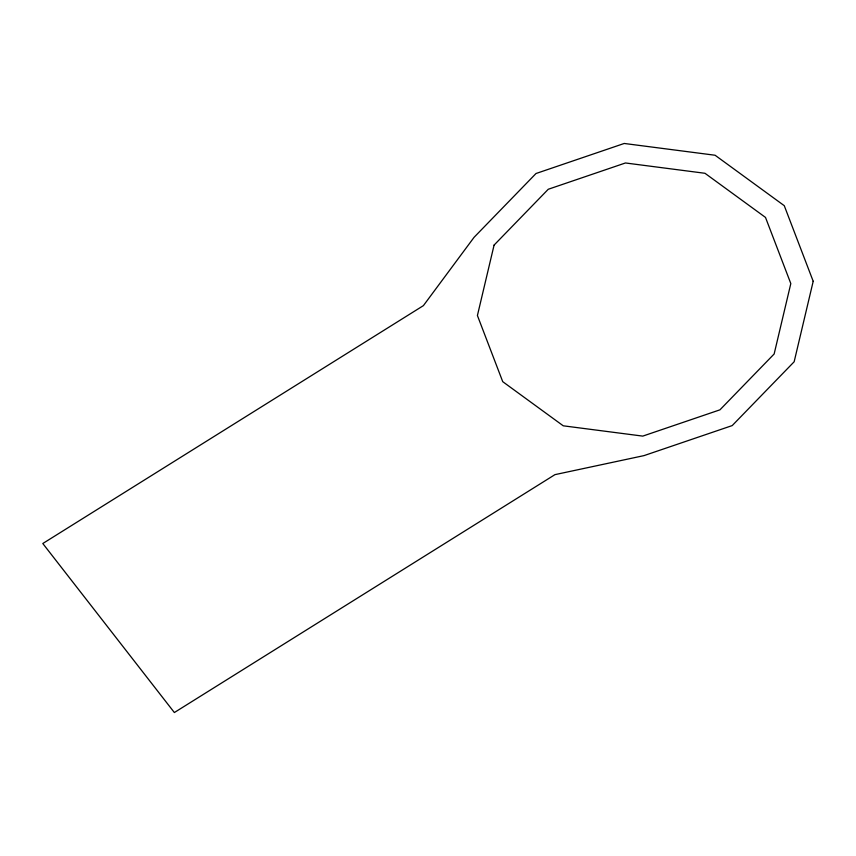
<?xml version="1.0" encoding="UTF-8"?>
<svg xmlns="http://www.w3.org/2000/svg" width="856" height="856" viewBox="0 0 856 856"><rect width="100%" height="100%" fill="white"/><g stroke="black" fill="none" stroke-linecap="round" stroke-linejoin="round"><path stroke-width="1.28" d="M494.083 245.094L477.413 315.522L502.729 381.669L563.248 425.807L642.76 436.111L719.95 409.831L774.145 353.988L790.816 283.571L765.499 217.424L704.97 173.286L625.458 162.972L548.268 189.262L494.083 245.094M813.2 281.282L794.154 361.767L732.212 425.582L644.001 455.617L554.956 474.641L174.357 712.534L42.8 543.517L423.399 305.635L474.074 237.315L536.006 173.511L624.227 143.466L715.092 155.246L784.267 205.686L813.2 281.282"/></g></svg>
